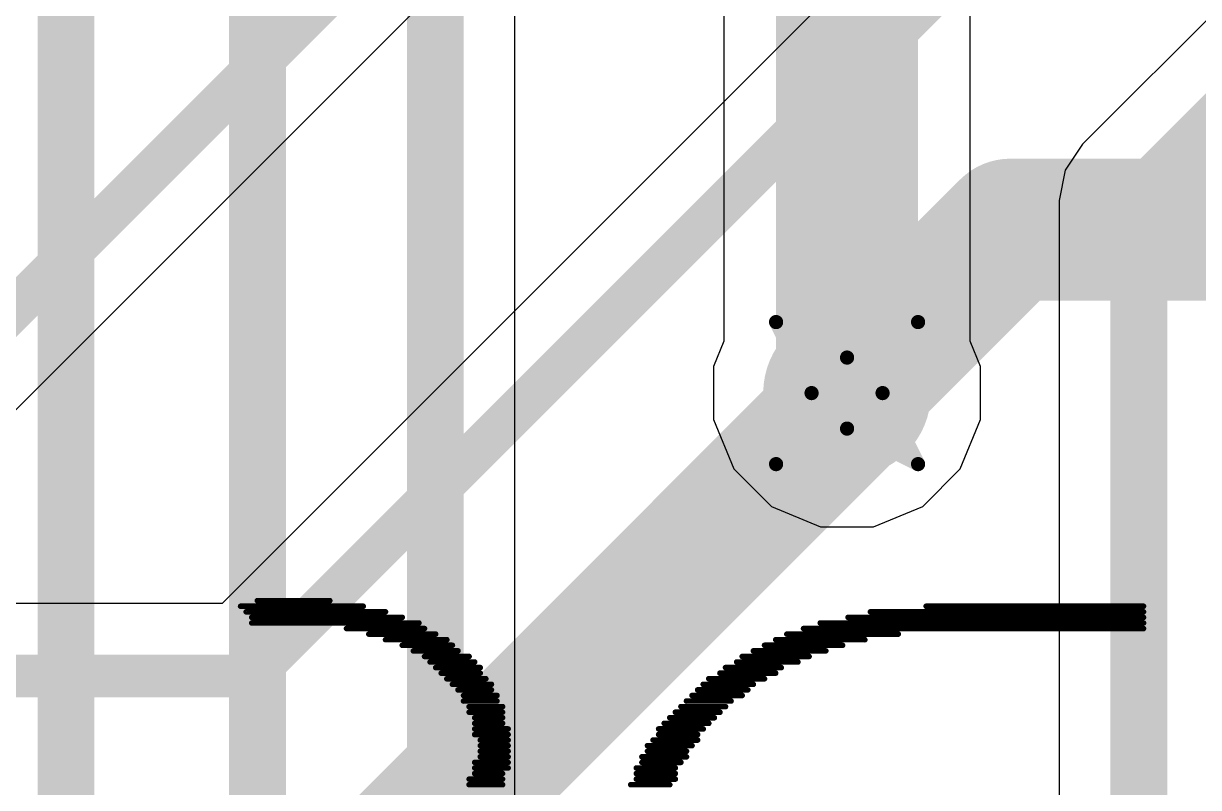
# Model space of a CAD drawing. Header units: inches. Extents: x -8 to 386, y -12 to 64.
# Drawn here: x 14.656 to 18.86, y -1.461 to 1.271 of the extents above; entities that cross this region are included whole.
import ezdxf

# ---------------------------------------------------------------- set-up
doc = ezdxf.new("R2010")
doc.units = ezdxf.units.IN
for name, color, linetype in [('Board_outline', 216, 'Continuous'), ('Bottom Layer', 5, 'Continuous'), ('Bottom Overlay', 54, 'Continuous'), ('Drill Drawing', 1, 'Continuous'), ('Top Layer', 1, 'Continuous'), ('Via Holes', 16, 'Continuous')]:
    doc.layers.add(name, color=color, linetype=linetype)

msp = doc.modelspace()

# ---------------------------------------------------------------- hatches: boundary and pattern name
at = {"layer": 'Bottom Layer'}
h = msp.add_hatch(color=5, dxfattribs=at)
edge = h.paths.add_edge_path()
edge.add_arc((17.6022, -0.0508), 0.3, 0, 360)
at = {"layer": 'Top Layer'}
h = msp.add_hatch(color=1, dxfattribs=at)
edge = h.paths.add_edge_path()
edge.add_arc((17.6022, -0.0508), 0.3, 0, 360)
at = {"layer": 'Via Holes'}
h = msp.add_hatch(color=7, dxfattribs=at)
edge = h.paths.add_edge_path()
edge.add_arc((17.6022, -0.0508), 0.15, 0, 360)

# ---------------------------------------------------------------- linework, layer by layer
at = {"layer": 'Board_outline'}
msp.add_lwpolyline([(37.5368, 13.3604, 0.254, 0.254, 1), (-7.4632, 13.3604, 0.254, 0.254, 1)], format="xyseb", close=True, dxfattribs=at)
at = {"layer": 'Bottom Layer'}
for p, q in [((19.807, 3.6379), (15.3661, -0.803)), ((14.0627, -0.676), (17.0741, 2.3354)), ((15.3661, -0.803), (14.1087, -0.803))]:
    msp.add_line(p, q, dxfattribs=at)
for points in [[(15.4734, -1.062, 0.1524, 0.1524, 0), (20.066, 3.5306, 0.1524, 0.1524, 0)], [(13.8645, -0.508, 0.1524, 0.1524, 0), (16.891, 2.5185, 0.1524, 0.1524, 0)], [(17.6022, -0.0508, 0.508, 0.508, 0), (18.1864, 0.5334, 0.508, 0.508, 0)], [(18.1864, 0.5334, 0.508, 0.508, 0), (29.6164, 0.5334, 0.508, 0.508, 0)], [(17.6022, -0.1016, 0.508, 0.508, 0), (17.6022, -0.0508, 0.508, 0.508, 0)], [(15.9766, -1.7272, 0.508, 0.508, 0), (17.6022, -0.1016, 0.508, 0.508, 0)], [(12.0041, -1.062, 0.1524, 0.1524, 0), (15.4734, -1.062, 0.1524, 0.1524, 0)]]:
    msp.add_lwpolyline(points, format="xyseb", dxfattribs=at)
for points in [[(18.0594, 0.5334, 0.254, 0.254, 1), (18.3134, 0.5334, 0.254, 0.254, 1)], [(18.0594, 0.5334, 0.254, 0.254, 1), (18.3134, 0.5334, 0.254, 0.254, 1)], [(17.4752, -0.0508, 0.254, 0.254, 1), (17.7292, -0.0508, 0.254, 0.254, 1)], [(17.4752, -0.0508, 0.254, 0.254, 1), (17.7292, -0.0508, 0.254, 0.254, 1)], [(17.4752, -0.1016, 0.254, 0.254, 1), (17.7292, -0.1016, 0.254, 0.254, 1)], [(17.4752, -0.1016, 0.254, 0.254, 1), (17.7292, -0.1016, 0.254, 0.254, 1)], [(15.4353, -1.062, 0.0762, 0.0762, 1), (15.5115, -1.062, 0.0762, 0.0762, 1)], [(15.4353, -1.062, 0.0762, 0.0762, 1), (15.5115, -1.062, 0.0762, 0.0762, 1)]]:
    msp.add_lwpolyline(points, format="xyseb", close=True, dxfattribs=at)
at = {"layer": 'Bottom Overlay'}
for points in [[(15.4923, -0.7931, 0.0199, 0.0199, 0), (15.7516, -0.7931, 0.0199, 0.0199, 0)], [(15.4325, -0.813, 0.0199, 0.0199, 0), (15.8712, -0.813, 0.0199, 0.0199, 0)], [(15.4525, -0.833, 0.0199, 0.0199, 0), (15.951, -0.833, 0.0199, 0.0199, 0)], [(17.6858, -0.833, 0.0199, 0.0199, 0), (18.6628, -0.833, 0.0199, 0.0199, 0)], [(17.8852, -0.813, 0.0199, 0.0199, 0), (18.6628, -0.813, 0.0199, 0.0199, 0)], [(15.4724, -0.8529, 0.0199, 0.0199, 0), (16.0108, -0.8529, 0.0199, 0.0199, 0)], [(15.4724, -0.8729, 0.0199, 0.0199, 0), (16.0706, -0.8729, 0.0199, 0.0199, 0)], [(17.5063, -0.8729, 0.0199, 0.0199, 0), (18.6628, -0.8729, 0.0199, 0.0199, 0)], [(17.606, -0.8529, 0.0199, 0.0199, 0), (18.6628, -0.8529, 0.0199, 0.0199, 0)], [(15.8114, -0.8928, 0.0199, 0.0199, 0), (16.0905, -0.8928, 0.0199, 0.0199, 0)], [(15.8911, -0.9127, 0.0199, 0.0199, 0), (16.1304, -0.9127, 0.0199, 0.0199, 0)], [(15.951, -0.9327, 0.0199, 0.0199, 0), (16.1703, -0.9327, 0.0199, 0.0199, 0)], [(17.3468, -0.9327, 0.0199, 0.0199, 0), (17.6658, -0.9327, 0.0199, 0.0199, 0)], [(17.3867, -0.9127, 0.0199, 0.0199, 0), (17.7855, -0.9127, 0.0199, 0.0199, 0)], [(17.4465, -0.8928, 0.0199, 0.0199, 0), (18.6628, -0.8928, 0.0199, 0.0199, 0)], [(16.0108, -0.9526, 0.0199, 0.0199, 0), (16.1902, -0.9526, 0.0199, 0.0199, 0)], [(16.0507, -0.9726, 0.0199, 0.0199, 0), (16.2102, -0.9726, 0.0199, 0.0199, 0)], [(17.267, -0.9726, 0.0199, 0.0199, 0), (17.5262, -0.9726, 0.0199, 0.0199, 0)], [(17.3069, -0.9526, 0.0199, 0.0199, 0), (17.5861, -0.9526, 0.0199, 0.0199, 0)], [(16.0905, -0.9925, 0.0199, 0.0199, 0), (16.2501, -0.9925, 0.0199, 0.0199, 0)], [(16.1105, -1.0124, 0.0199, 0.0199, 0), (16.27, -1.0124, 0.0199, 0.0199, 0)], [(17.2072, -1.0124, 0.0199, 0.0199, 0), (17.4265, -1.0124, 0.0199, 0.0199, 0)], [(17.2271, -0.9925, 0.0199, 0.0199, 0), (17.4664, -0.9925, 0.0199, 0.0199, 0)], [(16.1304, -1.0324, 0.0199, 0.0199, 0), (16.2899, -1.0324, 0.0199, 0.0199, 0)], [(16.1504, -1.0523, 0.0199, 0.0199, 0), (16.2899, -1.0523, 0.0199, 0.0199, 0)], [(17.1474, -1.0523, 0.0199, 0.0199, 0), (17.3468, -1.0523, 0.0199, 0.0199, 0)], [(17.1673, -1.0324, 0.0199, 0.0199, 0), (17.3667, -1.0324, 0.0199, 0.0199, 0)], [(16.1703, -1.0723, 0.0199, 0.0199, 0), (16.3099, -1.0723, 0.0199, 0.0199, 0)], [(16.1902, -1.0922, 0.0199, 0.0199, 0), (16.3298, -1.0922, 0.0199, 0.0199, 0)], [(17.0876, -1.0922, 0.0199, 0.0199, 0), (17.267, -1.0922, 0.0199, 0.0199, 0)], [(17.1075, -1.0723, 0.0199, 0.0199, 0), (17.3069, -1.0723, 0.0199, 0.0199, 0)], [(16.2102, -1.1121, 0.0199, 0.0199, 0), (16.3298, -1.1121, 0.0199, 0.0199, 0)], [(16.2301, -1.1321, 0.0199, 0.0199, 0), (16.3498, -1.1321, 0.0199, 0.0199, 0)], [(17.0477, -1.1321, 0.0199, 0.0199, 0), (17.2271, -1.1321, 0.0199, 0.0199, 0)], [(17.0676, -1.1121, 0.0199, 0.0199, 0), (17.2471, -1.1121, 0.0199, 0.0199, 0)], [(16.2301, -1.152, 0.0199, 0.0199, 0), (16.3498, -1.152, 0.0199, 0.0199, 0)], [(16.2501, -1.172, 0.0199, 0.0199, 0), (16.3697, -1.172, 0.0199, 0.0199, 0)], [(17.0078, -1.172, 0.0199, 0.0199, 0), (17.1673, -1.172, 0.0199, 0.0199, 0)], [(17.0277, -1.152, 0.0199, 0.0199, 0), (17.1873, -1.152, 0.0199, 0.0199, 0)], [(16.2501, -1.1919, 0.0199, 0.0199, 0), (16.3697, -1.1919, 0.0199, 0.0199, 0)], [(16.27, -1.2118, 0.0199, 0.0199, 0), (16.3697, -1.2118, 0.0199, 0.0199, 0)], [(16.9679, -1.2118, 0.0199, 0.0199, 0), (17.1274, -1.2118, 0.0199, 0.0199, 0)], [(16.9878, -1.1919, 0.0199, 0.0199, 0), (17.1474, -1.1919, 0.0199, 0.0199, 0)], [(16.27, -1.2318, 0.0199, 0.0199, 0), (16.3697, -1.2318, 0.0199, 0.0199, 0)], [(16.27, -1.2517, 0.0199, 0.0199, 0), (16.3896, -1.2517, 0.0199, 0.0199, 0)], [(16.928, -1.2517, 0.0199, 0.0199, 0), (17.0876, -1.2517, 0.0199, 0.0199, 0)], [(16.948, -1.2318, 0.0199, 0.0199, 0), (17.1075, -1.2318, 0.0199, 0.0199, 0)], [(16.27, -1.2717, 0.0199, 0.0199, 0), (16.3896, -1.2717, 0.0199, 0.0199, 0)], [(16.2899, -1.2916, 0.0199, 0.0199, 0), (16.3896, -1.2916, 0.0199, 0.0199, 0)], [(16.2899, -1.3115, 0.0199, 0.0199, 0), (16.3896, -1.3115, 0.0199, 0.0199, 0)], [(16.8881, -1.3115, 0.0199, 0.0199, 0), (17.0477, -1.3115, 0.0199, 0.0199, 0)], [(16.9081, -1.2916, 0.0199, 0.0199, 0), (17.0676, -1.2916, 0.0199, 0.0199, 0)], [(16.928, -1.2717, 0.0199, 0.0199, 0), (17.0676, -1.2717, 0.0199, 0.0199, 0)], [(16.2899, -1.3315, 0.0199, 0.0199, 0), (16.3896, -1.3315, 0.0199, 0.0199, 0)], [(16.2899, -1.3514, 0.0199, 0.0199, 0), (16.3896, -1.3514, 0.0199, 0.0199, 0)], [(16.8682, -1.3514, 0.0199, 0.0199, 0), (17.0277, -1.3514, 0.0199, 0.0199, 0)], [(16.8881, -1.3315, 0.0199, 0.0199, 0), (17.0277, -1.3315, 0.0199, 0.0199, 0)], [(16.27, -1.3714, 0.0199, 0.0199, 0), (16.3896, -1.3714, 0.0199, 0.0199, 0)], [(16.27, -1.3913, 0.0199, 0.0199, 0), (16.3896, -1.3913, 0.0199, 0.0199, 0)], [(16.8483, -1.3913, 0.0199, 0.0199, 0), (16.9878, -1.3913, 0.0199, 0.0199, 0)], [(16.8682, -1.3714, 0.0199, 0.0199, 0), (17.0078, -1.3714, 0.0199, 0.0199, 0)], [(16.2501, -1.4312, 0.0199, 0.0199, 0), (16.3697, -1.4312, 0.0199, 0.0199, 0)], [(16.27, -1.4112, 0.0199, 0.0199, 0), (16.3697, -1.4112, 0.0199, 0.0199, 0)], [(16.8483, -1.4112, 0.0199, 0.0199, 0), (16.9878, -1.4112, 0.0199, 0.0199, 0)], [(16.8483, -1.4312, 0.0199, 0.0199, 0), (16.9878, -1.4312, 0.0199, 0.0199, 0)], [(16.2501, -1.4511, 0.0199, 0.0199, 0), (16.3697, -1.4511, 0.0199, 0.0199, 0)], [(16.8283, -1.4511, 0.0199, 0.0199, 0), (16.9679, -1.4511, 0.0199, 0.0199, 0)]]:
    msp.add_lwpolyline(points, format="xyseb", dxfattribs=at)
for points in [[(15.4874, -0.7931, 0.00997, 0.00997, 1), (15.4973, -0.7931, 0.00997, 0.00997, 1)], [(15.7466, -0.7931, 0.00997, 0.00997, 1), (15.7565, -0.7931, 0.00997, 0.00997, 1)], [(15.4275, -0.813, 0.00997, 0.00997, 1), (15.4375, -0.813, 0.00997, 0.00997, 1)], [(15.4475, -0.833, 0.00997, 0.00997, 1), (15.4574, -0.833, 0.00997, 0.00997, 1)], [(15.8662, -0.813, 0.00997, 0.00997, 1), (15.8762, -0.813, 0.00997, 0.00997, 1)], [(15.946, -0.833, 0.00997, 0.00997, 1), (15.9559, -0.833, 0.00997, 0.00997, 1)], [(17.6808, -0.833, 0.00997, 0.00997, 1), (17.6907, -0.833, 0.00997, 0.00997, 1)], [(17.8802, -0.813, 0.00997, 0.00997, 1), (17.8901, -0.813, 0.00997, 0.00997, 1)], [(18.6578, -0.813, 0.00997, 0.00997, 1), (18.6678, -0.813, 0.00997, 0.00997, 1)], [(18.6578, -0.833, 0.00997, 0.00997, 1), (18.6678, -0.833, 0.00997, 0.00997, 1)], [(15.4674, -0.8529, 0.00997, 0.00997, 1), (15.4774, -0.8529, 0.00997, 0.00997, 1)], [(15.4674, -0.8729, 0.00997, 0.00997, 1), (15.4774, -0.8729, 0.00997, 0.00997, 1)], [(16.0058, -0.8529, 0.00997, 0.00997, 1), (16.0158, -0.8529, 0.00997, 0.00997, 1)], [(16.0656, -0.8729, 0.00997, 0.00997, 1), (16.0756, -0.8729, 0.00997, 0.00997, 1)], [(17.5013, -0.8729, 0.00997, 0.00997, 1), (17.5113, -0.8729, 0.00997, 0.00997, 1)], [(17.601, -0.8529, 0.00997, 0.00997, 1), (17.611, -0.8529, 0.00997, 0.00997, 1)], [(18.6578, -0.8529, 0.00997, 0.00997, 1), (18.6678, -0.8529, 0.00997, 0.00997, 1)], [(18.6578, -0.8729, 0.00997, 0.00997, 1), (18.6678, -0.8729, 0.00997, 0.00997, 1)], [(15.8064, -0.8928, 0.00997, 0.00997, 1), (15.8164, -0.8928, 0.00997, 0.00997, 1)], [(15.8862, -0.9127, 0.00997, 0.00997, 1), (15.8961, -0.9127, 0.00997, 0.00997, 1)], [(15.946, -0.9327, 0.00997, 0.00997, 1), (15.9559, -0.9327, 0.00997, 0.00997, 1)], [(16.0856, -0.8928, 0.00997, 0.00997, 1), (16.0955, -0.8928, 0.00997, 0.00997, 1)], [(16.1254, -0.9127, 0.00997, 0.00997, 1), (16.1354, -0.9127, 0.00997, 0.00997, 1)], [(16.1653, -0.9327, 0.00997, 0.00997, 1), (16.1753, -0.9327, 0.00997, 0.00997, 1)], [(17.3418, -0.9327, 0.00997, 0.00997, 1), (17.3518, -0.9327, 0.00997, 0.00997, 1)], [(17.3817, -0.9127, 0.00997, 0.00997, 1), (17.3916, -0.9127, 0.00997, 0.00997, 1)], [(17.4415, -0.8928, 0.00997, 0.00997, 1), (17.4515, -0.8928, 0.00997, 0.00997, 1)], [(17.6608, -0.9327, 0.00997, 0.00997, 1), (17.6708, -0.9327, 0.00997, 0.00997, 1)], [(17.7805, -0.9127, 0.00997, 0.00997, 1), (17.7904, -0.9127, 0.00997, 0.00997, 1)], [(18.6578, -0.8928, 0.00997, 0.00997, 1), (18.6678, -0.8928, 0.00997, 0.00997, 1)], [(16.0058, -0.9526, 0.00997, 0.00997, 1), (16.0158, -0.9526, 0.00997, 0.00997, 1)], [(16.0457, -0.9726, 0.00997, 0.00997, 1), (16.0556, -0.9726, 0.00997, 0.00997, 1)], [(16.1853, -0.9526, 0.00997, 0.00997, 1), (16.1952, -0.9526, 0.00997, 0.00997, 1)], [(16.2052, -0.9726, 0.00997, 0.00997, 1), (16.2152, -0.9726, 0.00997, 0.00997, 1)], [(17.262, -0.9726, 0.00997, 0.00997, 1), (17.272, -0.9726, 0.00997, 0.00997, 1)], [(17.3019, -0.9526, 0.00997, 0.00997, 1), (17.3119, -0.9526, 0.00997, 0.00997, 1)], [(17.5213, -0.9726, 0.00997, 0.00997, 1), (17.5312, -0.9726, 0.00997, 0.00997, 1)], [(17.5811, -0.9526, 0.00997, 0.00997, 1), (17.591, -0.9526, 0.00997, 0.00997, 1)], [(16.0856, -0.9925, 0.00997, 0.00997, 1), (16.0955, -0.9925, 0.00997, 0.00997, 1)], [(16.1055, -1.0124, 0.00997, 0.00997, 1), (16.1155, -1.0124, 0.00997, 0.00997, 1)], [(16.2451, -0.9925, 0.00997, 0.00997, 1), (16.255, -0.9925, 0.00997, 0.00997, 1)], [(16.265, -1.0124, 0.00997, 0.00997, 1), (16.275, -1.0124, 0.00997, 0.00997, 1)], [(17.2022, -1.0124, 0.00997, 0.00997, 1), (17.2122, -1.0124, 0.00997, 0.00997, 1)], [(17.2221, -0.9925, 0.00997, 0.00997, 1), (17.2321, -0.9925, 0.00997, 0.00997, 1)], [(17.4215, -1.0124, 0.00997, 0.00997, 1), (17.4315, -1.0124, 0.00997, 0.00997, 1)], [(17.4614, -0.9925, 0.00997, 0.00997, 1), (17.4714, -0.9925, 0.00997, 0.00997, 1)], [(16.1254, -1.0324, 0.00997, 0.00997, 1), (16.1354, -1.0324, 0.00997, 0.00997, 1)], [(16.1454, -1.0523, 0.00997, 0.00997, 1), (16.1553, -1.0523, 0.00997, 0.00997, 1)], [(16.285, -1.0324, 0.00997, 0.00997, 1), (16.2949, -1.0324, 0.00997, 0.00997, 1)], [(16.285, -1.0523, 0.00997, 0.00997, 1), (16.2949, -1.0523, 0.00997, 0.00997, 1)], [(17.1424, -1.0523, 0.00997, 0.00997, 1), (17.1524, -1.0523, 0.00997, 0.00997, 1)], [(17.1623, -1.0324, 0.00997, 0.00997, 1), (17.1723, -1.0324, 0.00997, 0.00997, 1)], [(17.3418, -1.0523, 0.00997, 0.00997, 1), (17.3518, -1.0523, 0.00997, 0.00997, 1)], [(17.3617, -1.0324, 0.00997, 0.00997, 1), (17.3717, -1.0324, 0.00997, 0.00997, 1)], [(16.1653, -1.0723, 0.00997, 0.00997, 1), (16.1753, -1.0723, 0.00997, 0.00997, 1)], [(16.1853, -1.0922, 0.00997, 0.00997, 1), (16.1952, -1.0922, 0.00997, 0.00997, 1)], [(16.3049, -1.0723, 0.00997, 0.00997, 1), (16.3149, -1.0723, 0.00997, 0.00997, 1)], [(16.3248, -1.0922, 0.00997, 0.00997, 1), (16.3348, -1.0922, 0.00997, 0.00997, 1)], [(17.0826, -1.0922, 0.00997, 0.00997, 1), (17.0925, -1.0922, 0.00997, 0.00997, 1)], [(17.1025, -1.0723, 0.00997, 0.00997, 1), (17.1125, -1.0723, 0.00997, 0.00997, 1)], [(17.262, -1.0922, 0.00997, 0.00997, 1), (17.272, -1.0922, 0.00997, 0.00997, 1)], [(17.3019, -1.0723, 0.00997, 0.00997, 1), (17.3119, -1.0723, 0.00997, 0.00997, 1)], [(16.2052, -1.1121, 0.00997, 0.00997, 1), (16.2152, -1.1121, 0.00997, 0.00997, 1)], [(16.2251, -1.1321, 0.00997, 0.00997, 1), (16.2351, -1.1321, 0.00997, 0.00997, 1)], [(16.3248, -1.1121, 0.00997, 0.00997, 1), (16.3348, -1.1121, 0.00997, 0.00997, 1)], [(16.3448, -1.1321, 0.00997, 0.00997, 1), (16.3547, -1.1321, 0.00997, 0.00997, 1)], [(17.0427, -1.1321, 0.00997, 0.00997, 1), (17.0527, -1.1321, 0.00997, 0.00997, 1)], [(17.0626, -1.1121, 0.00997, 0.00997, 1), (17.0726, -1.1121, 0.00997, 0.00997, 1)], [(17.2221, -1.1321, 0.00997, 0.00997, 1), (17.2321, -1.1321, 0.00997, 0.00997, 1)], [(17.2421, -1.1121, 0.00997, 0.00997, 1), (17.2521, -1.1121, 0.00997, 0.00997, 1)], [(16.2251, -1.152, 0.00997, 0.00997, 1), (16.2351, -1.152, 0.00997, 0.00997, 1)], [(16.2451, -1.172, 0.00997, 0.00997, 1), (16.255, -1.172, 0.00997, 0.00997, 1)], [(16.3448, -1.152, 0.00997, 0.00997, 1), (16.3547, -1.152, 0.00997, 0.00997, 1)], [(16.3647, -1.172, 0.00997, 0.00997, 1), (16.3747, -1.172, 0.00997, 0.00997, 1)], [(17.0028, -1.172, 0.00997, 0.00997, 1), (17.0128, -1.172, 0.00997, 0.00997, 1)], [(17.0227, -1.152, 0.00997, 0.00997, 1), (17.0327, -1.152, 0.00997, 0.00997, 1)], [(17.1623, -1.172, 0.00997, 0.00997, 1), (17.1723, -1.172, 0.00997, 0.00997, 1)], [(17.1823, -1.152, 0.00997, 0.00997, 1), (17.1922, -1.152, 0.00997, 0.00997, 1)], [(16.2451, -1.1919, 0.00997, 0.00997, 1), (16.255, -1.1919, 0.00997, 0.00997, 1)], [(16.265, -1.2118, 0.00997, 0.00997, 1), (16.275, -1.2118, 0.00997, 0.00997, 1)], [(16.3647, -1.1919, 0.00997, 0.00997, 1), (16.3747, -1.1919, 0.00997, 0.00997, 1)], [(16.3647, -1.2118, 0.00997, 0.00997, 1), (16.3747, -1.2118, 0.00997, 0.00997, 1)], [(16.9629, -1.2118, 0.00997, 0.00997, 1), (16.9729, -1.2118, 0.00997, 0.00997, 1)], [(16.9829, -1.1919, 0.00997, 0.00997, 1), (16.9928, -1.1919, 0.00997, 0.00997, 1)], [(17.1224, -1.2118, 0.00997, 0.00997, 1), (17.1324, -1.2118, 0.00997, 0.00997, 1)], [(17.1424, -1.1919, 0.00997, 0.00997, 1), (17.1524, -1.1919, 0.00997, 0.00997, 1)], [(16.265, -1.2318, 0.00997, 0.00997, 1), (16.275, -1.2318, 0.00997, 0.00997, 1)], [(16.265, -1.2517, 0.00997, 0.00997, 1), (16.275, -1.2517, 0.00997, 0.00997, 1)], [(16.3647, -1.2318, 0.00997, 0.00997, 1), (16.3747, -1.2318, 0.00997, 0.00997, 1)], [(16.3847, -1.2517, 0.00997, 0.00997, 1), (16.3946, -1.2517, 0.00997, 0.00997, 1)], [(16.923, -1.2517, 0.00997, 0.00997, 1), (16.933, -1.2517, 0.00997, 0.00997, 1)], [(16.943, -1.2318, 0.00997, 0.00997, 1), (16.953, -1.2318, 0.00997, 0.00997, 1)], [(17.0826, -1.2517, 0.00997, 0.00997, 1), (17.0925, -1.2517, 0.00997, 0.00997, 1)], [(17.1025, -1.2318, 0.00997, 0.00997, 1), (17.1125, -1.2318, 0.00997, 0.00997, 1)], [(16.265, -1.2717, 0.00997, 0.00997, 1), (16.275, -1.2717, 0.00997, 0.00997, 1)], [(16.285, -1.2916, 0.00997, 0.00997, 1), (16.2949, -1.2916, 0.00997, 0.00997, 1)], [(16.285, -1.3115, 0.00997, 0.00997, 1), (16.2949, -1.3115, 0.00997, 0.00997, 1)], [(16.3847, -1.2717, 0.00997, 0.00997, 1), (16.3946, -1.2717, 0.00997, 0.00997, 1)], [(16.3847, -1.2916, 0.00997, 0.00997, 1), (16.3946, -1.2916, 0.00997, 0.00997, 1)], [(16.3847, -1.3115, 0.00997, 0.00997, 1), (16.3946, -1.3115, 0.00997, 0.00997, 1)], [(16.8832, -1.3115, 0.00997, 0.00997, 1), (16.8931, -1.3115, 0.00997, 0.00997, 1)], [(16.9031, -1.2916, 0.00997, 0.00997, 1), (16.9131, -1.2916, 0.00997, 0.00997, 1)], [(16.923, -1.2717, 0.00997, 0.00997, 1), (16.933, -1.2717, 0.00997, 0.00997, 1)], [(17.0427, -1.3115, 0.00997, 0.00997, 1), (17.0527, -1.3115, 0.00997, 0.00997, 1)], [(17.0626, -1.2717, 0.00997, 0.00997, 1), (17.0726, -1.2717, 0.00997, 0.00997, 1)], [(17.0626, -1.2916, 0.00997, 0.00997, 1), (17.0726, -1.2916, 0.00997, 0.00997, 1)], [(16.285, -1.3315, 0.00997, 0.00997, 1), (16.2949, -1.3315, 0.00997, 0.00997, 1)], [(16.285, -1.3514, 0.00997, 0.00997, 1), (16.2949, -1.3514, 0.00997, 0.00997, 1)], [(16.3847, -1.3315, 0.00997, 0.00997, 1), (16.3946, -1.3315, 0.00997, 0.00997, 1)], [(16.3847, -1.3514, 0.00997, 0.00997, 1), (16.3946, -1.3514, 0.00997, 0.00997, 1)], [(16.8632, -1.3514, 0.00997, 0.00997, 1), (16.8732, -1.3514, 0.00997, 0.00997, 1)], [(16.8832, -1.3315, 0.00997, 0.00997, 1), (16.8931, -1.3315, 0.00997, 0.00997, 1)], [(17.0227, -1.3315, 0.00997, 0.00997, 1), (17.0327, -1.3315, 0.00997, 0.00997, 1)], [(17.0227, -1.3514, 0.00997, 0.00997, 1), (17.0327, -1.3514, 0.00997, 0.00997, 1)], [(16.265, -1.3714, 0.00997, 0.00997, 1), (16.275, -1.3714, 0.00997, 0.00997, 1)], [(16.265, -1.3913, 0.00997, 0.00997, 1), (16.275, -1.3913, 0.00997, 0.00997, 1)], [(16.3847, -1.3714, 0.00997, 0.00997, 1), (16.3946, -1.3714, 0.00997, 0.00997, 1)], [(16.3847, -1.3913, 0.00997, 0.00997, 1), (16.3946, -1.3913, 0.00997, 0.00997, 1)], [(16.8433, -1.3913, 0.00997, 0.00997, 1), (16.8533, -1.3913, 0.00997, 0.00997, 1)], [(16.8632, -1.3714, 0.00997, 0.00997, 1), (16.8732, -1.3714, 0.00997, 0.00997, 1)], [(16.9829, -1.3913, 0.00997, 0.00997, 1), (16.9928, -1.3913, 0.00997, 0.00997, 1)], [(17.0028, -1.3714, 0.00997, 0.00997, 1), (17.0128, -1.3714, 0.00997, 0.00997, 1)], [(16.2451, -1.4312, 0.00997, 0.00997, 1), (16.255, -1.4312, 0.00997, 0.00997, 1)], [(16.265, -1.4112, 0.00997, 0.00997, 1), (16.275, -1.4112, 0.00997, 0.00997, 1)], [(16.3647, -1.4112, 0.00997, 0.00997, 1), (16.3747, -1.4112, 0.00997, 0.00997, 1)], [(16.3647, -1.4312, 0.00997, 0.00997, 1), (16.3747, -1.4312, 0.00997, 0.00997, 1)], [(16.8433, -1.4112, 0.00997, 0.00997, 1), (16.8533, -1.4112, 0.00997, 0.00997, 1)], [(16.8433, -1.4312, 0.00997, 0.00997, 1), (16.8533, -1.4312, 0.00997, 0.00997, 1)], [(16.9829, -1.4112, 0.00997, 0.00997, 1), (16.9928, -1.4112, 0.00997, 0.00997, 1)], [(16.9829, -1.4312, 0.00997, 0.00997, 1), (16.9928, -1.4312, 0.00997, 0.00997, 1)], [(16.2451, -1.4511, 0.00997, 0.00997, 1), (16.255, -1.4511, 0.00997, 0.00997, 1)], [(16.3647, -1.4511, 0.00997, 0.00997, 1), (16.3747, -1.4511, 0.00997, 0.00997, 1)], [(16.8233, -1.4511, 0.00997, 0.00997, 1), (16.8333, -1.4511, 0.00997, 0.00997, 1)], [(16.9629, -1.4511, 0.00997, 0.00997, 1), (16.9729, -1.4511, 0.00997, 0.00997, 1)]]:
    msp.add_lwpolyline(points, format="xyseb", close=True, dxfattribs=at)
at = {"layer": 'Drill Drawing'}
for points in [[(17.3482, 0.2032, 0.0508, 0.0508, 0), (17.6022, 0.0762, 0.0508, 0.0508, 0)], [(17.3482, 0.2032, 0.0508, 0.0508, 0), (17.4752, -0.0508, 0.0508, 0.0508, 0)], [(17.6022, 0.0762, 0.0508, 0.0508, 0), (17.8562, 0.2032, 0.0508, 0.0508, 0)], [(17.7292, -0.0508, 0.0508, 0.0508, 0), (17.8562, 0.2032, 0.0508, 0.0508, 0)], [(17.3482, -0.3048, 0.0508, 0.0508, 0), (17.4752, -0.0508, 0.0508, 0.0508, 0)], [(17.7292, -0.0508, 0.0508, 0.0508, 0), (17.8562, -0.3048, 0.0508, 0.0508, 0)], [(17.3482, -0.3048, 0.0508, 0.0508, 0), (17.6022, -0.1778, 0.0508, 0.0508, 0)], [(17.6022, -0.1778, 0.0508, 0.0508, 0), (17.8562, -0.3048, 0.0508, 0.0508, 0)]]:
    msp.add_lwpolyline(points, format="xyseb", dxfattribs=at)
for points in [[(17.3355, 0.2032, 0.0254, 0.0254, 1), (17.3609, 0.2032, 0.0254, 0.0254, 1)], [(17.3355, 0.2032, 0.0254, 0.0254, 1), (17.3609, 0.2032, 0.0254, 0.0254, 1)], [(17.8435, 0.2032, 0.0254, 0.0254, 1), (17.8689, 0.2032, 0.0254, 0.0254, 1)], [(17.8435, 0.2032, 0.0254, 0.0254, 1), (17.8689, 0.2032, 0.0254, 0.0254, 1)], [(17.5895, 0.0762, 0.0254, 0.0254, 1), (17.6149, 0.0762, 0.0254, 0.0254, 1)], [(17.5895, 0.0762, 0.0254, 0.0254, 1), (17.6149, 0.0762, 0.0254, 0.0254, 1)], [(17.4625, -0.0508, 0.0254, 0.0254, 1), (17.4879, -0.0508, 0.0254, 0.0254, 1)], [(17.4625, -0.0508, 0.0254, 0.0254, 1), (17.4879, -0.0508, 0.0254, 0.0254, 1)], [(17.7165, -0.0508, 0.0254, 0.0254, 1), (17.7419, -0.0508, 0.0254, 0.0254, 1)], [(17.7165, -0.0508, 0.0254, 0.0254, 1), (17.7419, -0.0508, 0.0254, 0.0254, 1)], [(17.5895, -0.1778, 0.0254, 0.0254, 1), (17.6149, -0.1778, 0.0254, 0.0254, 1)], [(17.5895, -0.1778, 0.0254, 0.0254, 1), (17.6149, -0.1778, 0.0254, 0.0254, 1)], [(17.3355, -0.3048, 0.0254, 0.0254, 1), (17.3609, -0.3048, 0.0254, 0.0254, 1)], [(17.3355, -0.3048, 0.0254, 0.0254, 1), (17.3609, -0.3048, 0.0254, 0.0254, 1)], [(17.8435, -0.3048, 0.0254, 0.0254, 1), (17.8689, -0.3048, 0.0254, 0.0254, 1)], [(17.8435, -0.3048, 0.0254, 0.0254, 1), (17.8689, -0.3048, 0.0254, 0.0254, 1)]]:
    msp.add_lwpolyline(points, format="xyseb", close=True, dxfattribs=at)
at = {"layer": 'Top Layer'}
for p, q in [((17.1619, 2.2836), (17.1619, 0.1349)), ((16.4139, -4.1658), (16.4139, 2.1492)), ((18.0425, 0.1349), (18.0425, 2.1012)), ((19.1056, 1.4999), (18.4446, 0.8388)), ((18.4446, 0.8388), (18.3828, 0.7464)), ((18.3828, 0.7464), (18.3611, 0.6374)), ((18.3611, 0.6374), (18.3611, 0.6374)), ((18.3611, 0.6374), (18.3611, -3.62)), ((17.1619, 0.1349), (17.1244, 0.0442)), ((18.08, 0.0442), (18.0425, 0.1349)), ((17.1244, 0.0442), (17.1244, -0.1458)), ((18.08, -0.1458), (18.08, 0.0442)), ((17.1244, -0.1458), (17.1971, -0.3215)), ((18.0073, -0.3215), (18.08, -0.1458)), ((17.1971, -0.3215), (17.3315, -0.4559)), ((17.8729, -0.4559), (18.0073, -0.3215)), ((17.3315, -0.4559), (17.5072, -0.5286)), ((17.6972, -0.5286), (17.8729, -0.4559)), ((17.5072, -0.5286), (17.6972, -0.5286))]:
    msp.add_line(p, q, dxfattribs=at)
for points in [[(14.8082, -2.4037, 0.2032, 0.2032, 0), (14.8082, 3.6322, 0.2032, 0.2032, 0)], [(15.493, -2.2576, 0.2032, 0.2032, 0), (15.493, 3.2634, 0.2032, 0.2032, 0)], [(16.129, -4.2838, 0.2032, 0.2032, 0), (16.129, 2.54, 0.2032, 0.2032, 0)], [(17.6022, -0.0508, 0.508, 0.508, 0), (17.6022, 2.2836, 0.508, 0.508, 0)], [(18.646, 0.6374, 0.2032, 0.2032, 0), (19.5834, 1.5748, 0.2032, 0.2032, 0)], [(18.646, -3.9648, 0.2032, 0.2032, 0), (18.646, 0.6374, 0.2032, 0.2032, 0)]]:
    msp.add_lwpolyline(points, format="xyseb", dxfattribs=at)
for points in [[(18.5952, 0.6374, 0.1016, 0.1016, 1), (18.6968, 0.6374, 0.1016, 0.1016, 1)], [(18.5952, 0.6374, 0.1016, 0.1016, 1), (18.6968, 0.6374, 0.1016, 0.1016, 1)], [(17.4752, -0.0508, 0.254, 0.254, 1), (17.7292, -0.0508, 0.254, 0.254, 1)]]:
    msp.add_lwpolyline(points, format="xyseb", close=True, dxfattribs=at)

doc.saveas('drawing.dxf')
